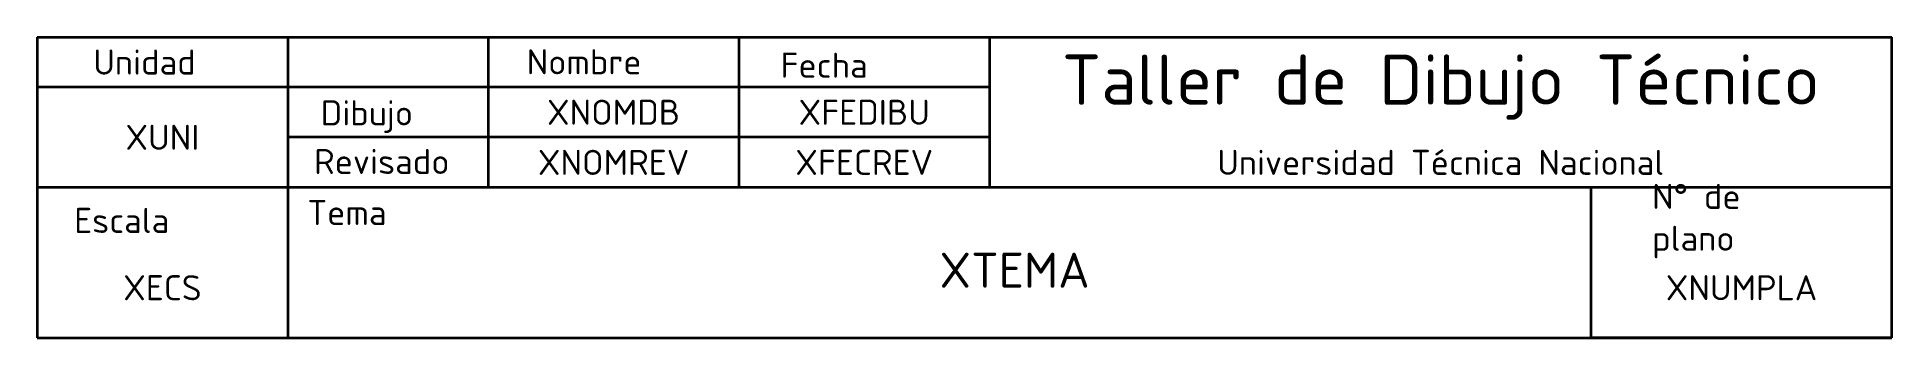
# Model space of a CAD drawing. Header units: millimetres. Extents: x 3440 to 3625, y 1814 to 1844.
import ezdxf
from ezdxf.enums import TextEntityAlignment as Align

# ---------------------------------------------------------------- set-up
doc = ezdxf.new("R2010")
doc.units = ezdxf.units.MM
doc.layers.add('CajetinAtributos', color=250, linetype='Continuous')
doc.layers.add('CajetinTexto', color=170, linetype='Continuous')
doc.layers.add('CajetinLine', color=5, linetype='Continuous', lineweight=35)
doc.styles.get("Standard").update_dxf_attribs({"font": 'isocpeur.ttf'})

msp = doc.modelspace()

# ---------------------------------------------------------------- linework, layer by layer
at = {"layer": 'CajetinLine'}
for p, q in [((3439.7, 1843.51), (3439.7, 1828.51)), ((3439.7, 1843.51), (3464.7, 1843.51)), ((3464.7, 1843.51), (3484.7, 1843.51)), ((3464.7, 1843.51), (3464.7, 1828.51)), ((3484.7, 1843.51), (3509.7, 1843.51)), ((3484.7, 1843.51), (3484.7, 1828.51)), ((3509.7, 1843.51), (3534.7, 1843.51)), ((3509.7, 1843.51), (3509.7, 1828.51)), ((3534.7, 1843.51), (3534.7, 1838.51)), ((3534.7, 1843.51), (3624.7, 1843.51)), ((3624.7, 1828.51), (3624.7, 1843.51)), ((3534.7, 1838.51), (3439.7, 1838.51)), ((3534.7, 1838.51), (3534.7, 1828.51)), ((3534.7, 1838.51), (3534.7, 1833.51)), ((3534.7, 1833.51), (3464.7, 1833.51)), ((3439.7, 1828.51), (3439.7, 1813.51)), ((3534.7, 1828.51), (3439.7, 1828.51)), ((3464.7, 1828.51), (3464.7, 1823.51)), ((3624.7, 1828.51), (3534.7, 1828.51)), ((3594.7, 1813.51), (3594.7, 1828.51)), ((3624.7, 1813.51), (3624.7, 1828.51)), ((3464.7, 1823.51), (3464.7, 1813.51)), ((3439.7, 1813.51), (3624.7, 1813.51)), ((3624.7, 1813.51), (3594.7, 1813.51))]:
    msp.add_line(p, q, dxfattribs=at)

# ---------------------------------------------------------------- texts
at = {"layer": 'CajetinAtributos'}
for tag, text, p in [('XNOMDB', 'A.Venegas.R', (3497.2, 1836.01)), ('XFEDIBU', '', (3522.2, 1836.01)), ('XUNI', 'mm', (3452.2, 1833.51)), ('XNOMREV', 'M.Rodriguez.C', (3497.2, 1831.01)), ('XFECREV', '', (3522.2, 1831.01)), ('XECS', '1;1', (3452.2, 1818.51)), ('XNUMPLA', '', (3609.7, 1818.51))]:
    msp.add_attdef(tag, text=text, height=2.5, dxfattribs=at).set_placement(p, align=Align.MIDDLE_CENTER)
msp.add_attdef('XTEMA', (3529.7, 1818.51), '', height=3.5, dxfattribs=at)
at = {"layer": 'CajetinTexto'}
for s, width, insert, char_height, attachment_point in [('Unidad', 16.2289, (3445.31, 1841.01), 2.5, 4), ('Nombre', 16.3068, (3488.53, 1841.04), 2.5, 4), ('Fecha', 15.3788, (3513.85, 1840.7), 2.5, 4), ('Taller de Dibujo Técnico', 90, (3579.7, 1838.51), 5, 5), ('Dibujo', 13.9205, (3467.98, 1835.57), 2.5, 4), ('Revisado', 14.3182, (3467.32, 1831.1), 2.5, 4), ('Universidad Técnica Nacional', 90, (3579.7, 1831.01), 2.5, 5), ('N° de plano', 17.5044, (3600.78, 1825.15), 2.5, 4), ('Escala', 12.8909, (3443.4, 1825.22), 2.5, 4), ('Tema', 15.5114, (3466.66, 1826.01), 2.5, 4)]:
    msp.add_mtext_dynamic_manual_height_columns(s, width=width, gutter_width=12.5, heights=[0], dxfattribs=dict(at, insert=insert, char_height=char_height, attachment_point=attachment_point))

doc.saveas('drawing.dxf')
